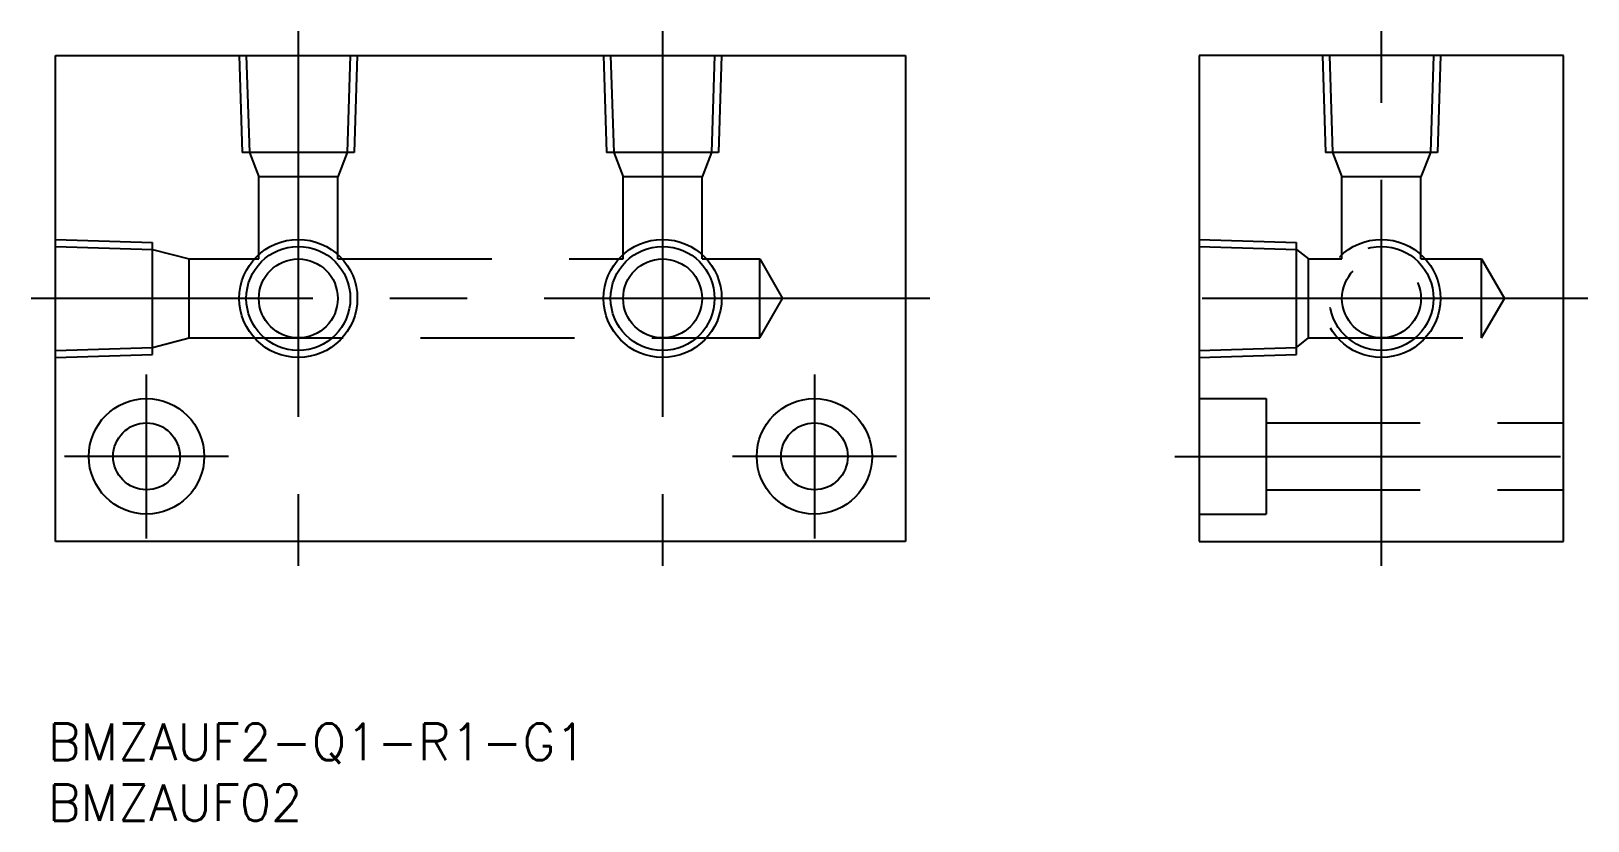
# Model space of a CAD drawing. Extents: x -2 to 126, y -23 to 42.
import ezdxf

# ---------------------------------------------------------------- set-up
doc = ezdxf.new("R2010")
doc.units = 0
doc.linetypes.add('CENTER', pattern=[50.8, 31.75, -6.35, 6.35, -6.35])
doc.linetypes.add('DASHED', pattern=[19.05, 12.7, -6.35])
doc.layers.get('0').update_dxf_attribs({"linetype": 'CONTINUOUS'})
doc.layers.add('CENTER', color=1, linetype='CONTINUOUS')
doc.styles.get("Standard").update_dxf_attribs({"font": 'txt.shx', "height": 3, "bigfont": 'bigfont.shx'})

# ---------------------------------------------------------------- blocks, each defined once
blk = doc.blocks.new('*U2')
at = {"color": 7, "linetype": 'CONTINUOUS'}
blk.add_text('BMZAUF02', height=3, dxfattribs=at).set_placement((-0.625, -23))
blk = doc.blocks.new('*U3')
at = {"color": 7, "linetype": 'CONTINUOUS'}
blk.add_text('BMZAUF2-Q1-R1-G1', height=3, dxfattribs=at).set_placement((-0.625, -18))

msp = doc.modelspace()

# ---------------------------------------------------------------- linework, layer by layer
at = {"color": 7, "linetype": 'CONTINUOUS'}
for p, q in [((0, 40), (70, 40)), ((0, 0), (0, 40)), ((70, 40), (70, 0)), ((124.19, 40), (94.19, 40)), ((94.19, 40), (94.19, 0)), ((124.19, 0), (124.19, 40)), ((70, 0), (0, 0)), ((94.19, 0), (124.19, 0))]:
    msp.add_line(p, q, dxfattribs=at)
at = {"color": 3, "linetype": 'DASHED'}
for p, q in [((15.14, 40), (15.39, 32)), ((15.72, 40), (15.97, 32)), ((24.28, 40), (24.03, 32)), ((24.86, 40), (24.61, 32)), ((45.14, 40), (45.39, 32)), ((45.72, 40), (45.97, 32)), ((54.28, 40), (54.03, 32)), ((54.86, 40), (54.61, 32)), ((104.33, 40), (104.58, 32)), ((104.91, 40), (105.16, 32)), ((113.47, 40), (113.22, 32)), ((114.05, 40), (113.8, 32)), ((24.61, 32), (15.39, 32)), ((15.97, 32), (16.75, 30)), ((24.03, 32), (23.25, 30)), ((54.61, 32), (45.39, 32)), ((45.97, 32), (46.75, 30)), ((54.03, 32), (53.25, 30)), ((113.8, 32), (104.58, 32)), ((105.16, 32), (105.94, 30)), ((113.22, 32), (112.44, 30)), ((16.75, 23.25), (16.75, 30)), ((23.25, 30), (16.75, 30)), ((23.25, 23.25), (23.25, 30)), ((53.25, 30), (46.75, 30)), ((46.75, 23.25), (46.75, 30)), ((53.25, 23.25), (53.25, 30)), ((105.94, 23.25), (105.94, 30)), ((112.44, 30), (105.94, 30)), ((112.44, 23.25), (112.44, 30)), ((0, 24.86), (8, 24.61)), ((8, 15.39), (8, 24.61)), ((94.19, 24.86), (102.19, 24.61)), ((102.19, 15.39), (102.19, 24.61)), ((0, 24.28), (8, 24.03)), ((8, 24.03), (11, 23.25)), ((11, 23.25), (16.75, 23.25)), ((11, 16.75), (11, 23.25)), ((23.25, 23.25), (46.75, 23.25)), ((53.25, 23.25), (58, 23.25)), ((58, 16.75), (58, 23.25)), ((58, 23.25), (59.88, 20)), ((94.19, 24.28), (102.19, 24.03)), ((102.19, 24.03), (103.19, 23.25)), ((103.19, 23.25), (105.94, 23.25)), ((103.19, 16.75), (103.19, 23.25)), ((112.44, 23.25), (117.44, 23.25)), ((117.44, 16.75), (117.44, 23.25)), ((117.44, 23.25), (119.32, 20)), ((58, 16.75), (59.88, 20)), ((117.44, 16.75), (119.32, 20)), ((8, 15.97), (11, 16.75)), ((11, 16.75), (58, 16.75)), ((102.19, 15.97), (103.19, 16.75)), ((103.19, 16.75), (117.44, 16.75)), ((0, 15.72), (8, 15.97)), ((0, 15.14), (8, 15.39)), ((94.19, 15.72), (102.19, 15.97)), ((94.19, 15.14), (102.19, 15.39)), ((94.19, 11.75), (99.69, 11.75)), ((99.69, 11.75), (99.69, 2.25)), ((99.69, 9.75), (124.19, 9.75)), ((99.69, 4.25), (124.19, 4.25)), ((94.19, 2.25), (99.69, 2.25))]:
    msp.add_line(p, q, dxfattribs=at)
at = {"color": 3, "linetype": 'CONTINUOUS'}
for centre in [(20, 20), (50, 20)]:
    msp.add_circle(centre, 4.86, dxfattribs=at)
at = {"color": 3, "linetype": 'DASHED'}
for radius in [4.86, 4.28, 3.25]:
    msp.add_circle((109.19, 20), radius, dxfattribs=at)
at = {"color": 7, "linetype": 'CONTINUOUS'}
for centre, radius in [((20, 20), 4.28), ((20, 20), 3.25), ((50, 20), 4.28), ((50, 20), 3.25), ((7.5, 7), 4.75), ((62.5, 7), 4.75), ((7.5, 7), 2.75), ((62.5, 7), 2.75)]:
    msp.add_circle(centre, radius, dxfattribs=at)
at = {"layer": 'CENTER', "color": 1, "linetype": 'CENTER'}
for p, q in [((20, 42), (20, -2)), ((50, 42), (50, -2)), ((109.19, -2), (109.19, 42)), ((72, 20), (-2, 20)), ((126.19, 20), (92.19, 20)), ((7.5, 0.25), (7.5, 13.75)), ((62.5, 13.75), (62.5, 0.25)), ((14.25, 7), (0.75, 7)), ((69.25, 7), (55.75, 7)), ((92.19, 7), (126.19, 7))]:
    msp.add_line(p, q, dxfattribs=at)

# ---------------------------------------------------------------- block references
at = {"color": 7, "linetype": 'CONTINUOUS'}
for name in ['*U3', '*U2']:
    msp.add_blockref(name, (0, 0), dxfattribs=at)

doc.saveas('drawing.dxf')
